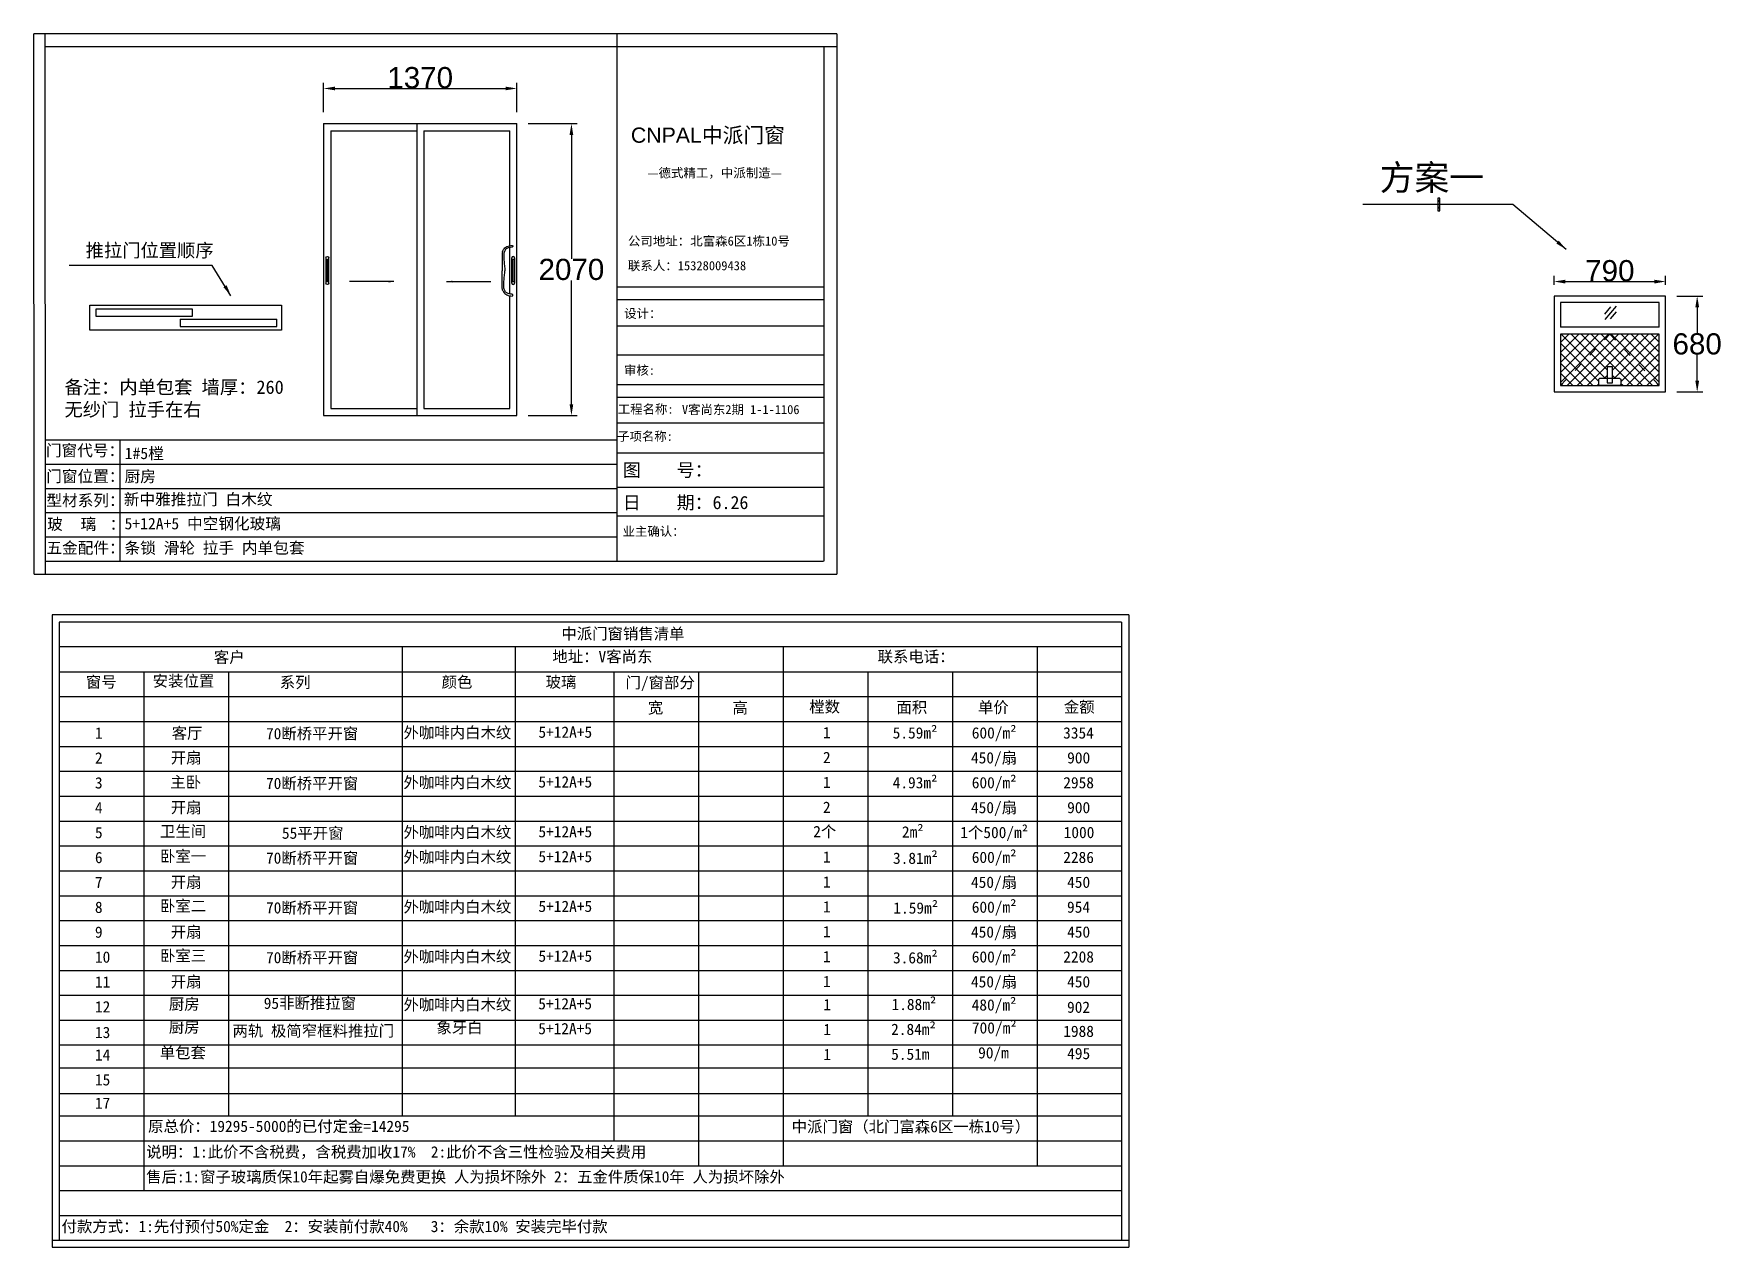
# Model space of a CAD drawing. Header units: inches. Extents: x -138455 to 599497, y -747149 to 13167.
# Drawn here: x 156585 to 168547, y -21750 to -13145 of the extents above; entities that cross this region are included whole.
import ezdxf

# ---------------------------------------------------------------- set-up
doc = ezdxf.new("R2010")
doc.units = ezdxf.units.IN
doc.header["$MEASUREMENT"] = 0
doc.header["$PDMODE"] = 35
doc.header["$PDSIZE"] = -3
doc.linetypes.add('ACAD_ISO03W100', pattern=[30, 12, -18])
doc.layers.add('0 @ 1', color=7, linetype='Continuous')
doc.styles.add('Annotative', font='arialbd.ttf')
doc.styles.add('MtXpl_', font='')
doc.styles.add('MtXpl__1', font='')
doc.styles.get("Standard").update_dxf_attribs({"font": 'arial.ttf'})
doc.styles.get('MtXpl_').set_extended_font_data('SimSun')
doc.styles.get('MtXpl__1').set_extended_font_data('SimSun', bold=True)
doc.dimstyles.get("Standard").update_dxf_attribs({"dimtxt": 80, "dimasz": 70, "dimexe": 40, "dimexo": 80, "dimgap": 0, "dimtad": 1, "dimtih": 1, "dimtoh": 1, "dimdec": 0, "dimzin": 0, "dimdsep": 46, "dimtxsty": 'Standard', "dimcen": 0.09, "dimadec": 0, "dimazin": 0, "dimtfac": 1, "dimtdec": 0, "dimtofl": 0, "dimtmove": 0, "dimatfit": 3, "dimfxl": 0, "dimtolj": 1, "dimtzin": 0, "dimarcsym": 0})

# ---------------------------------------------------------------- blocks, each defined once
blk = doc.blocks.new('123as')
at = {"color": 0}
for p, q in [((90189, 51387), (90252, 51462)), ((90194, 51330), (90312, 51470)), ((90251, 51335), (90314, 51410))]:
    blk.add_line(p, q, dxfattribs=at)
blk = doc.blocks.new('*D538')
at = {"color": 0, "lineweight": -2, "transparency": 16777216}
for p, q in [((168232, -15005), (168416, -15005)), ((168376, -15085), (168376, -15268)), ((168376, -15605), (168376, -15422)), ((168232, -15685), (168416, -15685))]:
    blk.add_line(p, q, dxfattribs=at)
at = {"color": 0, "transparency": 16777216}
for points in [[(168363, -15085), (168390, -15085), (168376, -15005)], [(168363, -15605), (168390, -15605), (168376, -15685)]]:
    blk.add_solid(points, dxfattribs=at)
at = {"layer": 'Defpoints', "color": 0, "transparency": 16777216}
for p in [(168152, -15005), (168152, -15685), (168376, -15685)]:
    blk.add_point(p, dxfattribs=at)
at = {"color": 0, "transparency": 16777216, "insert": (168376, -15345), "char_height": 150, "attachment_point": 5}
blk.add_mtext('\\A1;680', dxfattribs=at)
blk = doc.blocks.new('*D539')
at = {"color": 0, "lineweight": -2, "transparency": 16777216}
for p, q in [((167362, -14925), (167362, -14862)), ((167442, -14902), (168072, -14902)), ((168152, -14925), (168152, -14862))]:
    blk.add_line(p, q, dxfattribs=at)
at = {"color": 0, "transparency": 16777216}
for points in [[(167442, -14889), (167442, -14916), (167362, -14902)], [(168072, -14889), (168072, -14916), (168152, -14902)]]:
    blk.add_solid(points, dxfattribs=at)
at = {"layer": 'Defpoints', "color": 0, "transparency": 16777216}
for p in [(168152, -14902), (167362, -15005), (168152, -15005)]:
    blk.add_point(p, dxfattribs=at)
at = {"color": 0, "transparency": 16777216, "insert": (167757, -14826), "char_height": 150, "attachment_point": 5}
blk.add_mtext('\\A1;790', dxfattribs=at)
blk = doc.blocks.new('23zdsa')
for p, q in [((141281, -2940), (141266, -2940)), ((141266, -2940), (141266, -3030)), ((141281, -2960), (141266, -2960)), ((141281, -2965), (141266, -2965)), ((141281, -3030), (141281, -2940)), ((141266, -3005), (141281, -3005)), ((141266, -3010), (141281, -3010)), ((141266, -3030), (141281, -3030))]:
    blk.add_line(p, q)
blk = doc.blocks.new('*D555')
at = {"color": 0, "lineweight": -2, "transparency": 16777216}
for p, q in [((158639, -13702), (158639, -13493)), ((160009, -13702), (160009, -13493)), ((158719, -13533), (159929, -13533))]:
    blk.add_line(p, q, dxfattribs=at)
at = {"color": 0, "transparency": 16777216}
for points in [[(158719, -13520), (158719, -13546), (158639, -13533)], [(159929, -13520), (159929, -13546), (160009, -13533)]]:
    blk.add_solid(points, dxfattribs=at)
at = {"layer": 'Defpoints', "color": 0, "transparency": 16777216}
for p in [(160009, -13533), (158639, -13782), (160009, -13782)]:
    blk.add_point(p, dxfattribs=at)
at = {"color": 0, "transparency": 16777216, "insert": (159324, -13457), "char_height": 150, "attachment_point": 5}
blk.add_mtext('\\A1;1370', dxfattribs=at)
blk = doc.blocks.new('*D556')
at = {"color": 0, "lineweight": -2, "transparency": 16777216}
for p, q in [((160089, -13782), (160436, -13782)), ((160396, -13862), (160396, -14741)), ((160396, -15772), (160396, -14894)), ((160089, -15852), (160436, -15852))]:
    blk.add_line(p, q, dxfattribs=at)
at = {"color": 0, "transparency": 16777216}
for points in [[(160383, -13862), (160409, -13862), (160396, -13782)], [(160383, -15772), (160409, -15772), (160396, -15852)]]:
    blk.add_solid(points, dxfattribs=at)
at = {"layer": 'Defpoints', "color": 0, "transparency": 16777216}
for p in [(160009, -13782), (160009, -15852), (160396, -15852)]:
    blk.add_point(p, dxfattribs=at)
at = {"color": 0, "transparency": 16777216, "insert": (160396, -14817), "char_height": 150, "attachment_point": 5}
blk.add_mtext('\\A1;2070', dxfattribs=at)
blk = doc.blocks.new('123hhh')
for centre, radius, start, end in [((280706.3, -83231.5), 10, 16.4502, 30.1514), ((280724, -83285), 15, 176.7622, 183.2378), ((280706.3, -83338.5), 10, 329.8486, 343.5498)]:
    blk.add_arc(centre, radius, start, end)
for points, knots in [([(280691.5, -83211), (280688.9, -83210.6), (280685.3, -83210.1), (280685, -83215), (280689.9, -83216.5), (280695.6, -83216.9), (280703.8, -83219.4), (280710.5, -83226.2), (280712.5, -83239.1), (280711.7, -83253.6), (280710.7, -83267.6), (280709.5, -83277.4), (280709.2, -83282.1), (280709.1, -83284.2)], [0, 0, 0, 0, 6.082763, 8.582763, 11.318747, 19.461781, 26.725965, 36.438119, 46.233865, 64.642794, 80.276332, 88.205882, 94.390611, 94.390611, 94.390611, 94.390611]), ([(280714.9, -83226.5), (280712.4, -83222.1), (280706.8, -83213.8), (280697, -83212), (280691.5, -83211)], [0.93741, 0.93741, 0.93741, 0.93741, 13.606526, 29.417915, 29.417915, 29.417915, 29.417915]), ([(280715.8, -83228.7), (280716.2, -83230), (280717.4, -83234.2), (280716.8, -83248.6), (280716.7, -83266), (280716.7, -83280.5), (280716.7, -83285)], [1.197256, 1.197256, 1.197256, 1.197256, 5.358743, 14.155697, 44.084834, 57.684594, 57.684594, 57.684594, 57.684594]), ([(280691.5, -83359), (280688.9, -83359.4), (280685.3, -83359.9), (280685, -83355), (280689.9, -83353.5), (280695.6, -83353.1), (280703.8, -83350.6), (280710.5, -83343.8), (280712.5, -83330.9), (280711.7, -83316.4), (280710.7, -83302.4), (280709.5, -83292.6), (280709.2, -83287.9), (280709.1, -83285.8)], [0, 0, 0, 0, 6.082763, 8.582763, 11.318747, 19.461781, 26.725965, 36.438119, 46.233865, 64.642794, 80.276332, 88.205882, 94.390611, 94.390611, 94.390611, 94.390611]), ([(280715.8, -83341.3), (280716.2, -83340), (280717.4, -83335.8), (280716.8, -83321.4), (280716.7, -83304), (280716.7, -83289.5), (280716.7, -83285)], [1.197256, 1.197256, 1.197256, 1.197256, 5.358743, 14.155697, 44.084834, 57.684594, 57.684594, 57.684594, 57.684594]), ([(280714.9, -83343.5), (280712.4, -83347.9), (280706.8, -83356.2), (280697, -83358), (280691.5, -83359)], [0.93741, 0.93741, 0.93741, 0.93741, 13.606526, 29.417915, 29.417915, 29.417915, 29.417915])]:
    blk.add_open_spline(points, degree=3, knots=knots)
blk = doc.blocks.new('123asd')
at = {"color": 0}
for p, q in [((103893, 52400), (103893, 52400)), ((103883, 52210), (103883, 52390)), ((103888, 52225), (103888, 52375)), ((103893, 52380), (103893, 52380)), ((103898, 52375), (103898, 52225)), ((103903, 52390), (103903, 52210)), ((103893, 52220), (103893, 52220)), ((103893, 52200), (103893, 52200))]:
    blk.add_line(p, q, dxfattribs=at)
for centre, radius, start, end in [((103893, 52390), 10, 90, 180), ((103893, 52390), 10, 0, 90), ((103893, 52375), 5, 90, 180), ((103893, 52375), 5, 0, 90), ((103893, 52210), 10, 180, 270), ((103893, 52225), 5, 180, 270), ((103893, 52225), 5, 270, 0), ((103893, 52210), 10, 270, 0)]:
    blk.add_arc(centre, radius, start, end, dxfattribs=at)

msp = doc.modelspace()

# ---------------------------------------------------------------- hatches: boundary and pattern name
h = msp.add_hatch()
h.set_pattern_fill('ANSI37', color=256, scale=400)
h.set_pattern_definition([(45, (2541.64, 8032.85), (-35.355339, 35.355339), []), (135, (2541.64, 8032.85), (-35.355339, -35.355339), [])])
h.paths.add_polyline_path([(167406.6, -15275.1), (167406.6, -15640.1), (167677.9, -15640.1), (167677.9, -15586.8), (167737.1, -15586.8), (167737.1, -15506.1), (167776.2, -15506.1), (167776.2, -15586.8), (167835.4, -15586.8), (167835.4, -15640.1), (168106.6, -15640.1), (168106.6, -15275.1)])

# ---------------------------------------------------------------- linework, layer by layer
for p, q in [((162277.5, -13144.9), (156584.6, -13144.9)), ((156588, -16976.5), (156584.6, -13144.9)), ((156668.4, -16976.5), (156665, -13144.9)), ((160717.7, -13144.9), (160717.7, -16887.8)), ((162277.5, -13144.9), (162277.5, -16978)), ((156665.1, -13234.9), (162277.5, -13234.9)), ((162187.5, -16884.9), (162187.5, -13234.9)), ((158639.4, -13782.2), (160009.4, -13782.2)), ((158639.4, -13782.2), (158639.4, -15852.2)), ((158689.4, -13832.2), (159299.4, -13832.2)), ((158689.4, -13832.2), (158689.4, -15802.2)), ((159299.4, -13782.2), (159299.4, -15852.2)), ((159349.4, -13832.2), (159349.4, -15802.2)), ((159349.4, -13832.2), (159959.4, -13832.2)), ((159959.4, -14647.4), (159959.4, -13832.2)), ((160009.4, -15852.2), (160009.4, -13782.2)), ((159959.4, -14989.7), (159959.4, -14660.6)), ((160717.7, -14939.5), (162187.5, -14939.5)), ((159959.4, -15802.2), (159959.4, -15002.8)), ((160717.7, -15029.5), (162187.5, -15029.5)), ((168106.6, -15050.1), (167406.6, -15050.1)), ((167406.6, -15050.1), (167406.6, -15225.1)), ((168106.6, -15225.1), (168106.6, -15050.1)), ((157709.6, -15097.1), (157024.6, -15097.1)), ((157024.6, -15097.1), (157024.6, -15147.1)), ((157024.6, -15147.1), (157709.6, -15147.1)), ((157622.7, -15169.9), (158307.7, -15169.9)), ((157622.7, -15169.9), (157622.7, -15219.9)), ((157709.6, -15147.1), (157709.6, -15097.1)), ((158307.7, -15219.9), (158307.7, -15169.9)), ((157622.7, -15219.9), (158307.7, -15219.9)), ((160717.7, -15215.2), (162187.5, -15215.2)), ((168106.6, -15225.1), (167406.6, -15225.1)), ((168106.6, -15275.1), (167406.6, -15275.1)), ((167406.6, -15275.1), (167406.6, -15640.1)), ((168106.6, -15640.1), (168106.6, -15275.1)), ((160717.7, -15421.6), (162187.5, -15421.6)), ((160717.7, -15631.3), (162187.5, -15631.3)), ((167406.6, -15640.1), (168106.6, -15640.1)), ((160717.7, -15721.3), (162187.5, -15721.3)), ((158639.4, -15852.2), (160009.4, -15852.2)), ((158689.4, -15802.2), (159299.4, -15802.2)), ((159349.4, -15802.2), (159959.4, -15802.2)), ((160717.7, -15903.3), (162187.5, -15903.3)), ((156667.6, -16024.2), (160713.8, -16024.2)), ((157195, -16024.2), (157195, -16884.9)), ((160717.7, -16116.7), (162187.5, -16116.7)), ((156667.6, -16196.4), (160713.8, -16196.4)), ((156667.6, -16368.5), (160713.8, -16368.5)), ((160717.7, -16359), (162187.5, -16359)), ((156667.6, -16540.7), (160713.8, -16540.7)), ((160717.7, -16563.1), (162187.5, -16563.1)), ((156667.6, -16712.8), (160713.8, -16712.8)), ((156588, -16976.5), (162277.5, -16978)), ((156667.9, -16884.9), (162183.6, -16884.9)), ((157198.9, -16978.2), (157198.9, -16981)), ((164346.4, -17266.4), (156715.3, -17266.4)), ((156715.3, -17266.4), (156715.3, -21749.9)), ((164296.4, -17316.4), (156765.3, -17316.4)), ((156765.3, -17316.4), (156765.3, -21699.9)), ((164296.4, -17316.4), (164296.4, -21699.9)), ((164346.4, -17266.4), (164346.4, -21749.9)), ((164296.4, -17492.4), (156765.3, -17492.4)), ((159196.4, -17492.4), (159196.4, -19257.1)), ((159996.4, -17492.4), (159996.4, -19786.5)), ((161896.4, -17492.4), (161896.4, -21171.9)), ((163696.4, -17492.4), (163696.4, -19257.1)), ((156765.3, -17668.9), (164296.4, -17668.9)), ((157365.3, -17668.9), (157365.3, -19257.1)), ((157965.3, -17668.9), (157965.3, -19257.1)), ((160696.4, -17668.9), (160696.4, -19786.5)), ((161296.4, -17668.9), (161296.4, -21171.9)), ((162496.4, -17668.9), (162496.4, -20818.9)), ((163096.4, -17668.9), (163096.4, -19257.1)), ((156765.3, -17845.3), (164296.4, -17845.3)), ((156765.3, -18021.8), (164296.4, -18021.8)), ((156765.3, -18198.3), (164296.4, -18198.3)), ((156765.3, -18374.7), (164296.4, -18374.7)), ((156765.3, -18551.2), (164296.4, -18551.2)), ((156765.3, -18727.7), (164296.4, -18727.7)), ((156765.3, -18904.1), (164296.4, -18904.1)), ((156765.3, -19080.6), (164296.4, -19080.6)), ((156765.3, -19257.1), (164296.4, -19257.1)), ((157365.3, -19257.1), (157365.3, -20478)), ((157965.3, -19257.1), (157965.3, -19786.5)), ((159196.4, -19257.1), (159196.4, -19786.5)), ((163096.4, -19257.1), (163096.4, -20818.9)), ((163696.4, -19257.1), (163696.4, -21171.9)), ((156765.3, -19433.6), (164296.4, -19433.6)), ((156765.3, -19610), (164296.4, -19610)), ((156765.3, -19786.5), (164296.4, -19786.5)), ((157965.3, -19786.5), (157965.3, -20818.9)), ((159196.4, -19786.5), (159196.4, -20818.9)), ((159996.4, -19786.5), (159996.4, -20818.9)), ((160696.4, -19786.5), (160696.4, -20995.4)), ((156765.3, -19962.7), (164296.4, -19962.7)), ((156765.3, -20139), (164296.4, -20139)), ((156765.3, -20315.2), (164296.4, -20315.2)), ((156765.3, -20478), (164296.4, -20478)), ((157365.3, -20478), (157365.3, -21347.9)), ((156765.3, -20659.8), (164296.4, -20659.8)), ((156765.3, -20818.9), (164296.4, -20818.9)), ((156765.3, -20995.4), (164296.4, -20995.4)), ((156765.3, -21171.9), (164296.4, -21171.9)), ((156765.3, -21347.9), (164296.4, -21347.9)), ((156765.3, -21523.9), (164296.4, -21523.9)), ((156715.3, -21699.9), (164346.4, -21699.9)), ((156715.3, -21749.9), (164346.4, -21749.9))]:
    msp.add_line(p, q)
for points in [[(156981.6, -15068.5), (158341.1, -15068.5), (158341.1, -15247.4), (156981.6, -15247.4)], [(167361.6, -15685.1), (168151.6, -15685.1), (168151.6, -15005.1), (167361.6, -15005.1)], [(167776.2, -15621.4), (167776.2, -15506.1), (167737.1, -15506.1), (167737.1, -15621.4)]]:
    msp.add_lwpolyline(points, close=True)
at = {"linetype": 'ACAD_ISO03W100', "ltscale": 5}
msp.add_lwpolyline([(167406.6, -15640.1), (167756.6, -15275.1), (168106.6, -15640.1)], dxfattribs=at)
msp.add_lwpolyline([(167835.4, -15600.8), (167835.4, -15626.1, -0.4142136), (167821.4, -15640.1), (167691.9, -15640.1, -0.4142136), (167677.9, -15626.1), (167677.9, -15600.8, -0.4142136), (167691.9, -15586.8), (167821.4, -15586.8, -0.4142136)], format="xyb", close=True)

# ---------------------------------------------------------------- block references
at = {"rotation": 180}
msp.add_blockref('23zdsa', (307818, -17340.3), dxfattribs=at)
for name, p, xscale, yscale, zscale in [('123hhh', (838955.1, 186640.1), -2.418985595613384, 2.418985595613384, 2.418985595613384), ('123as', (107434, -49482), 0.6684526412304121, 0.6684526412304121, 0.6684526412304121)]:
    msp.add_blockref(name, p, dxfattribs=dict(xscale=xscale, yscale=yscale, zscale=zscale))
at = {"color": 0, "xscale": -1}
msp.add_blockref('123asd', (262558.9, -67124.1), dxfattribs=at)
at = {"color": 0}
msp.add_blockref('123asd', (56089.9, -67124.1), dxfattribs=at)

# ---------------------------------------------------------------- texts
msp.add_text('CNPAL', height=108.02).set_placement((160817.5, -13918))
for s, height, style, p in [('中派门窗', 108.02, 'MtXpl_', (161320.6, -13918)), ('—德式精工，中派制造—', 64.811, 'MtXpl_', (160934.5, -14164)), ('公司地址：北富森6区1栋10号', 64.811, 'MtXpl_', (160796, -14647.1)), ('联系人：15328009438', 64.811, 'MtXpl_', (160796, -14821.9)), ('设计：', 64.41, 'MtXpl_', (160770, -15160.6)), ('审核:', 64.41, 'MtXpl_', (160768.8, -15563.2)), ('工程名称:', 64.41, 'MtXpl_', (160724.9, -15838.9)), ('V客尚东2期 1-1-1106', 64.41, 'MtXpl_', (161179.5, -15841.8)), ('子项名称:', 64.41, 'MtXpl_', (160720, -16031.5)), ('1#5樘', 81.37, 'MtXpl__1', (157229.4, -16160.9)), ('厨房', 81.37, 'MtXpl__1', (157228.3, -16324.2)), ('图    号：', 93.33, 'MtXpl_', (160760.6, -16285)), ('新中雅推拉门 白木纹 ', 81.374, 'MtXpl__1', (157222.8, -16487)), ('日    期：6.26', 93.328, 'MtXpl_', (160760.6, -16515.5)), ('5+12A+5 中空钢化玻璃', 81.374, 'MtXpl__1', (157228.1, -16659.1)), ('条锁 滑轮 拉手 内单包套', 81.374, 'MtXpl__1', (157228.1, -16831.3)), ('业主确认：', 64.41, 'MtXpl_', (160758.6, -16705.6))]:
    msp.add_text(s, height=height, dxfattribs=dict(style=style)).set_placement(p)
at = {"layer": '0 @ 1', "style": 'Annotative'}
for s, height, p in [('推拉门位置顺序', 95, (156952.6, -14728.5)), ('门窗代号：', 81.37, (156670.7, -16140.2)), ('门窗位置：', 81.37, (156672.9, -16323.2)), ('型材系列：', 81.37, (156674.1, -16494.5)), ('玻    璃   ：', 81.37, (156679.3, -16662.6)), ('五金配件：', 81.37, (156674.2, -16830.9))]:
    msp.add_text(s, height=height, dxfattribs=at).set_placement(p)
at = {"layer": '0 @ 1', "attachment_point": 1, "style": 'Annotative'}
for s, width, insert, char_height in [('{\\fSimSun|b1|i0|c134|p2;方案一}', 810.181, (166125.7, -14074.1), 180.693), ('{\\fSimSun|b1|i0|c134|p2;备注：内单包套 墙厚：260\\P无纱门 拉手在右}', 1645.45, (156802.6, -15603.4), 95), ('{\\fSimSun|b1|i0|c134|p2;中派门窗销售清单}', 1381.442, (160325.1, -17359), 80), ('{\\fSimSun|b1|i0|c134|p2;客户}', 485.592, (157861.5, -17525.7), 80), ('{\\fSimSun|b1|i0|c134|p2;地址：V客尚东}', 1564.514, (160260.9, -17521.4), 80), ('{\\fSimSun|b1|i0|c134|p2;联系电话：}', 603.897, (162566.5, -17521.7), 80), ('{\\fSimSun|b1|i0|c134|p2;窗号}', 485.592, (156954, -17701.4), 80), ('{\\fSimSun|b1|i0|c134|p2;安装位置}', 485.592, (157427.8, -17694.3), 80), ('{\\fSimSun|b1|i0|c134|p2;系列}', 485.592, (158328.7, -17703.6), 80), ('{\\fSimSun|b1|i0|c134|p2;颜色}', 485.592, (159475.8, -17701.7), 80), ('{\\fSimSun|b1|i0|c134|p2;玻璃}', 485.592, (160213.3, -17701.7), 80), ('{\\fSimSun|b1|i0|c134|p2;门/窗部分}', 603.897, (160779.6, -17705.6), 80), ('{\\fSimSun|b1|i0|c134|p2;宽}', 603.897, (160938.1, -17884.4), 80), ('{\\fSimSun|b1|i0|c134|p2;高}', 603.897, (161538.1, -17884.4), 80), ('{\\fSimSun|b1|i0|c134|p2;樘数}', 603.897, (162081.4, -17877.3), 80), ('{\\fSimSun|b1|i0|c134|p2;面积}', 603.897, (162699.9, -17881.2), 80), ('{\\fSimSun|b1|i0|c134|p2;单价}', 603.897, (163277.6, -17881.2), 80), ('{\\fSimSun|b1|i0|c134|p2;金额}', 603.897, (163886.3, -17878.4), 80), ('\\pi352.63321;{\\fSimSun|b1|i0|c134|p2;客厅}', 921.091, (157209.8, -18064.3), 80), ('\\pi127.35849;{\\fSimSun|b1|i0|c134|p2;70断桥平开窗}', 921.091, (158103.6, -18067.5), 80), ('\\pi30.08944;{\\fSimSun|b1|i0|c134|p2;外咖啡内白木纹}', 840.838, (159175.7, -18060.6), 80), ('{\\fSimSun|b1|i0|c134|p2;5+12A+5}', 753.781, (160162.1, -18057.1), 80), ('{\\fSimSun|b1|i0|c134|p2;1}', 753.781, (162178.8, -18060.2), 80), ('{\\fSimSun|b1|i0|c134|p2;5.59m²}', 753.781, (162673.2, -18062.6), 80), ('\\pi220.62676;{\\fSimSun|b1|i0|c134|p2;600/m²}', 753.781, (163013.3, -18062.6), 80), ('{\\fSimSun|b1|i0|c134|p2;1}', 485.592, (157018.3, -18063.7), 80), ('\\pi268.31907;{\\fSimSun|b1|i0|c134|p2;3354}', 753.781, (163613.3, -18062.6), 80), ('{\\fSimSun|b1|i0|c134|p2;2}', 485.592, (157018.3, -18240.2), 80), ('{\\fSimSun|b1|i0|c134|p2;开扇}', 753.781, (157555.6, -18238.3), 80), ('{\\fSimSun|b1|i0|c134|p2;2}', 753.781, (162178.8, -18236.7), 80), ('\\pi214.91247;{\\fSimSun|b1|i0|c134|p2;450/扇}', 753.781, (163013.3, -18239.1), 80), ('\\pi296.89049;{\\fSimSun|b1|i0|c134|p2;900}', 753.781, (163613.3, -18239.1), 80), ('{\\fSimSun|b1|i0|c134|p2;3}', 485.592, (157018.3, -18416.7), 80), ('\\pi354.17168;{\\fSimSun|b1|i0|c134|p2;主卧}', 921.091, (157198.4, -18411.8), 80), ('\\pi127.35849;{\\fSimSun|b1|i0|c134|p2;70断桥平开窗}', 921.091, (158103.6, -18420.5), 80), ('\\pi30.08944;{\\fSimSun|b1|i0|c134|p2;外咖啡内白木纹}', 840.838, (159175.7, -18413.5), 80), ('{\\fSimSun|b1|i0|c134|p2;5+12A+5}', 753.781, (160162.1, -18410), 80), ('{\\fSimSun|b1|i0|c134|p2;1}', 753.781, (162178.8, -18413.2), 80), ('{\\fSimSun|b1|i0|c134|p2;4.93m²}', 753.781, (162673.2, -18415.5), 80), ('\\pi220.62676;{\\fSimSun|b1|i0|c134|p2;600/m²}', 753.781, (163013.3, -18415.5), 80), ('\\pi269.19819;{\\fSimSun|b1|i0|c134|p2;2958}', 753.781, (163613.3, -18415.5), 80), ('{\\fSimSun|b1|i0|c134|p2;4}', 485.592, (157018.3, -18593.1), 80), ('{\\fSimSun|b1|i0|c134|p2;开扇}', 753.781, (157555.6, -18591.2), 80), ('{\\fSimSun|b1|i0|c134|p2;2}', 753.781, (162178.8, -18589.7), 80), ('\\pi214.91247;{\\fSimSun|b1|i0|c134|p2;450/扇}', 753.781, (163013.3, -18592), 80), ('\\pi296.89049;{\\fSimSun|b1|i0|c134|p2;900}', 753.781, (163613.3, -18592), 80), ('{\\fSimSun|b1|i0|c134|p2;5}', 485.592, (157018.3, -18769.6), 80), ('{\\fSimSun|b1|i0|c134|p2;卫生间}', 921.091, (157479.4, -18760.1), 80), ('\\pi240.10574;{\\fSimSun|b1|i0|c134|p2;55平开窗}', 921.091, (158103.6, -18773.4), 80), ('\\pi30.08944;{\\fSimSun|b1|i0|c134|p2;外咖啡内白木纹}', 840.838, (159175.7, -18766.5), 80), ('{\\fSimSun|b1|i0|c134|p2;5+12A+5}', 753.781, (160162.1, -18762.9), 80), ('{\\fSimSun|b1|i0|c134|p2;2个}', 753.781, (162110.2, -18762.1), 80), ('{\\fSimSun|b1|i0|c134|p2;2m²}', 753.781, (162738.6, -18764.7), 80), ('\\pi139.0883;{\\fSimSun|b1|i0|c134|p2;1个500/m²}', 753.781, (163013.3, -18768.5), 80), ('\\pi272.05533;{\\fSimSun|b1|i0|c134|p2;1000}', 753.781, (163613.3, -18768.5), 80), ('{\\fSimSun|b1|i0|c134|p2;6}', 485.592, (157018.3, -18946.1), 80), ('{\\fSimSun|b1|i0|c134|p2;卧室一}', 921.091, (157479.4, -18936.6), 80), ('\\pi127.35849;{\\fSimSun|b1|i0|c134|p2;70断桥平开窗}', 921.091, (158103.6, -18949.9), 80), ('\\pi30.08944;{\\fSimSun|b1|i0|c134|p2;外咖啡内白木纹}', 840.838, (159175.7, -18942.9), 80), ('{\\fSimSun|b1|i0|c134|p2;5+12A+5}', 753.781, (160162.1, -18939.4), 80), ('{\\fSimSun|b1|i0|c134|p2;1}', 753.781, (162178.8, -18942.6), 80), ('\\pi221.2861;{\\fSimSun|b1|i0|c134|p2;3.81m²}', 753.781, (162454.1, -18951.2), 80), ('\\pi220.62676;{\\fSimSun|b1|i0|c134|p2;600/m²}', 753.781, (163013.3, -18944.9), 80), ('\\pi268.97841;{\\fSimSun|b1|i0|c134|p2;2286}', 753.781, (163613.3, -18944.9), 80), ('{\\fSimSun|b1|i0|c134|p2;7}', 485.592, (157018.3, -19122.5), 80), ('{\\fSimSun|b1|i0|c134|p2;开扇}', 753.781, (157555.6, -19120.6), 80), ('{\\fSimSun|b1|i0|c134|p2;1}', 753.781, (162178.8, -19119.1), 80), ('\\pi214.91247;{\\fSimSun|b1|i0|c134|p2;450/扇}', 753.781, (163013.3, -19121.4), 80), ('\\pi296.45093;{\\fSimSun|b1|i0|c134|p2;450}', 753.781, (163613.3, -19121.4), 80), ('{\\fSimSun|b1|i0|c134|p2;8}', 485.592, (157018.3, -19299), 80), ('{\\fSimSun|b1|i0|c134|p2;卧室二}', 921.091, (157479.4, -19289.5), 80), ('\\pi127.35849;{\\fSimSun|b1|i0|c134|p2;70断桥平开窗}', 921.091, (158103.6, -19302.8), 80), ('\\pi30.08944;{\\fSimSun|b1|i0|c134|p2;外咖啡内白木纹}', 840.838, (159175.7, -19295.9), 80), ('{\\fSimSun|b1|i0|c134|p2;5+12A+5}', 753.781, (160162.1, -19292.3), 80), ('{\\fSimSun|b1|i0|c134|p2;1}', 753.781, (162178.8, -19295.5), 80), ('\\pi223.92346;{\\fSimSun|b1|i0|c134|p2;1.59m²}', 753.781, (162454.1, -19304.1), 80), ('\\pi220.62676;{\\fSimSun|b1|i0|c134|p2;600/m²}', 753.781, (163013.3, -19297.9), 80), ('\\pi295.79159;{\\fSimSun|b1|i0|c134|p2;954}', 753.781, (163613.3, -19297.9), 80), ('{\\fSimSun|b1|i0|c134|p2;9}', 485.592, (157018.3, -19475.5), 80), ('{\\fSimSun|b1|i0|c134|p2;开扇}', 753.781, (157555.6, -19473.6), 80), ('{\\fSimSun|b1|i0|c134|p2;1}', 753.781, (162178.8, -19472), 80), ('\\pi214.91247;{\\fSimSun|b1|i0|c134|p2;450/扇}', 753.781, (163013.3, -19474.4), 80), ('\\pi296.45093;{\\fSimSun|b1|i0|c134|p2;450}', 753.781, (163613.3, -19474.4), 80), ('{\\fSimSun|b1|i0|c134|p2;10}', 485.592, (157018.3, -19652), 80), ('{\\fSimSun|b1|i0|c134|p2;卧室三}', 921.091, (157479.4, -19642.4), 80), ('\\pi127.35849;{\\fSimSun|b1|i0|c134|p2;70断桥平开窗}', 921.091, (158103.6, -19655.8), 80), ('\\pi30.08944;{\\fSimSun|b1|i0|c134|p2;外咖啡内白木纹}', 840.838, (159175.7, -19648.8), 80), ('{\\fSimSun|b1|i0|c134|p2;5+12A+5}', 753.781, (160162.1, -19645.3), 80), ('{\\fSimSun|b1|i0|c134|p2;1}', 753.781, (162178.8, -19648.5), 80), ('\\pi221.2861;{\\fSimSun|b1|i0|c134|p2;3.68m²}', 753.781, (162454.1, -19657.1), 80), ('\\pi220.62676;{\\fSimSun|b1|i0|c134|p2;600/m²}', 753.781, (163013.3, -19650.8), 80), ('\\pi269.19819;{\\fSimSun|b1|i0|c134|p2;2208}', 753.781, (163613.3, -19650.8), 80), ('{\\fSimSun|b1|i0|c134|p2;11}', 485.592, (157018.3, -19828.4), 80), ('{\\fSimSun|b1|i0|c134|p2;开扇}', 753.781, (157555.6, -19826.5), 80), ('{\\fSimSun|b1|i0|c134|p2;1}', 753.781, (162178.8, -19825), 80), ('\\pi214.91247;{\\fSimSun|b1|i0|c134|p2;450/扇}', 753.781, (163013.3, -19827.3), 80), ('\\pi296.45093;{\\fSimSun|b1|i0|c134|p2;450}', 753.781, (163613.3, -19827.3), 80), ('\\pi354.39146;{\\fSimSun|b1|i0|c134|p2;厨房}', 921.091, (157187.7, -19985.3), 80), ('{\\fSimSun|b1|i0|c134|p2;95非断推拉窗}', 753.781, (158215, -19979.6), 80), ('\\pi223.92346;{\\fSimSun|b1|i0|c134|p2;1.88m²}', 753.781, (162441.3, -19987.8), 80), ('\\pi219.96742;{\\fSimSun|b1|i0|c134|p2;480/m²}', 753.781, (163013.3, -19991.5), 80), ('{\\fSimSun|b1|i0|c134|p2;12}', 485.592, (157018.3, -20004.7), 80), ('\\pi30.08944;{\\fSimSun|b1|i0|c134|p2;外咖啡内白木纹}', 840.838, (159175.7, -19989.5), 80), ('{\\fSimSun|b1|i0|c134|p2;5+12A+5}', 753.781, (160160.8, -19982.8), 80), ('{\\fSimSun|b1|i0|c134|p2;1}', 753.781, (162182, -19989.1), 80), ('\\pi297.54984;{\\fSimSun|b1|i0|c134|p2;902}', 753.781, (163611.7, -20007.6), 80), ('{\\fSimSun|b1|i0|c134|p2;13}', 485.592, (157018.3, -20186.4), 80), ('\\pi354.39146;{\\fSimSun|b1|i0|c134|p2;厨房}', 921.091, (157187.7, -20148.1), 80), ('{\\fSimSun|b1|i0|c134|p2;两轨 极简窄框料推拉门}', 1238.218, (157993.3, -20175), 80), ('\\pi263.0568;{\\fSimSun|b1|i0|c134|p2;象牙白}', 840.838, (159175.7, -20152.3), 80), ('{\\fSimSun|b1|i0|c134|p2;5+12A+5}', 753.781, (160160.8, -20159.3), 80), ('{\\fSimSun|b1|i0|c134|p2;1}', 753.781, (162182, -20165.6), 80), ('\\pi220.8464;{\\fSimSun|b1|i0|c134|p2;2.84m²}', 753.781, (162441.3, -20164.3), 80), ('\\pi221.50588;{\\fSimSun|b1|i0|c134|p2;700/m²}', 753.781, (163013.3, -20154.3), 80), ('\\pi272.27511;{\\fSimSun|b1|i0|c134|p2;1988}', 753.781, (163610.1, -20178.3), 80), ('{\\fSimSun|b1|i0|c134|p2;单包套}', 753.781, (157477.6, -20330), 80), ('\\pi265.90148;{\\fSimSun|b1|i0|c134|p2;90/m}', 753.781, (163013.3, -20330.8), 80), ('{\\fSimSun|b1|i0|c134|p2;14}', 485.592, (157018.3, -20345.6), 80), ('{\\fSimSun|b1|i0|c134|p2;1}', 753.781, (162182, -20342.1), 80), ('\\pi221.2864;{\\fSimSun|b1|i0|c134|p2;5.51m}', 753.781, (162441.3, -20340.7), 80), ('\\pi296.89049;{\\fSimSun|b1|i0|c134|p2;495}', 753.781, (163613.3, -20336.1), 80), ('{\\fSimSun|b1|i0|c134|p2;15}', 485.592, (157018.3, -20522.1), 80), ('{\\fSimSun|b1|i0|c134|p2;17}', 485.592, (157018.3, -20688), 80), ('{\\fSimSun|b1|i0|c134|p2;原总价：19295-5000的已付定金=14295}', 2423.77, (157395, -20852.1), 80), ('{\\fSimSun|b1|i0|c134|p2;中派门窗（北门富森6区一栋10号）}', 1756.126, (161957.3, -20854.5), 80), ('{\\fSimSun|b1|i0|c134|p2;说明：1:此价不含税费，含税费加收17%  2:此价不含三性检验及相关费用}', 3920.385, (157381.6, -21033.8), 80), ('{\\fSimSun|b1|i0|c134|p2;售后:1:窗子玻璃质保10年起雾自爆免费更换 人为损坏除外 2：五金件质保10年 人为损坏除外  }', 6510.182, (157381.6, -21210.3), 80), ('{\\fSimSun|b1|i0|c134|p2;付款方式：1:先付预付50%定金  2：安装前付款40%   3：余款10% 安装完毕付款}', 6510.182, (156781.6, -21562.3), 80)]:
    msp.add_mtext_dynamic_manual_height_columns(s, width=width, gutter_width=903.5, heights=[0], dxfattribs=dict(at, insert=insert, char_height=char_height))

# ---------------------------------------------------------------- dimensions: what is measured, and where the dimension line sits
for base, p1, p2, picture, middle in [((160009.4, -13533.1), (158639.4, -13782.2), (160009.4, -13782.2), '*D555', (159324.4, -13456.5)), ((168151.6, -14902.5), (167361.6, -15005.1), (168151.6, -15005.1), '*D539', (167756.6, -14825.9))]:
    dim = msp.add_linear_dim(base=base, p1=p1, p2=p2, dimstyle='Standard', override={"dimtxt": 150, "dimasz": 80})
    dim.commit()
    dim.dimension.update_dxf_attribs({"geometry": picture, "text_midpoint": middle})
for base, p1, p2, picture, middle in [((160396, -15852.2), (160009.4, -13782.2), (160009.4, -15852.2), '*D556', (160396, -14817.2)), ((168376.3, -15685.1), (168151.6, -15005.1), (168151.6, -15685.1), '*D538', (168376.3, -15345.1))]:
    dim = msp.add_linear_dim(base=base, p1=p1, p2=p2, angle=90, dimstyle='Standard', override={"dimtxt": 150, "dimasz": 80})
    dim.commit()
    dim.dimension.update_dxf_attribs({"geometry": picture, "text_midpoint": middle})

# ---------------------------------------------------------------- leaders
for points, override in [([(167447.6, -14674), (167068.9, -14355), (166005.8, -14355)], {"dimtxt": 150, "dimasz": 80, "dimgap": 0, "dimtad": 0}), ([(157982.7, -15002.8), (157848.6, -14788.5), (156835.1, -14788.5)], {"dimtxt": 150, "dimasz": 80}), ([(159137.6, -14902.5), (158824, -14902.5)], {"dimasz": 40, "dimexe": 10, "dimexo": 20, "dimgap": 0, "dimtad": 0}), ([(159511.2, -14902.5), (159824.8, -14902.5)], {"dimasz": 40, "dimexe": 10, "dimexo": 20, "dimgap": 0, "dimtad": 0})]:
    msp.add_leader(points, dimstyle='Standard', override=override)

doc.saveas('drawing.dxf')
